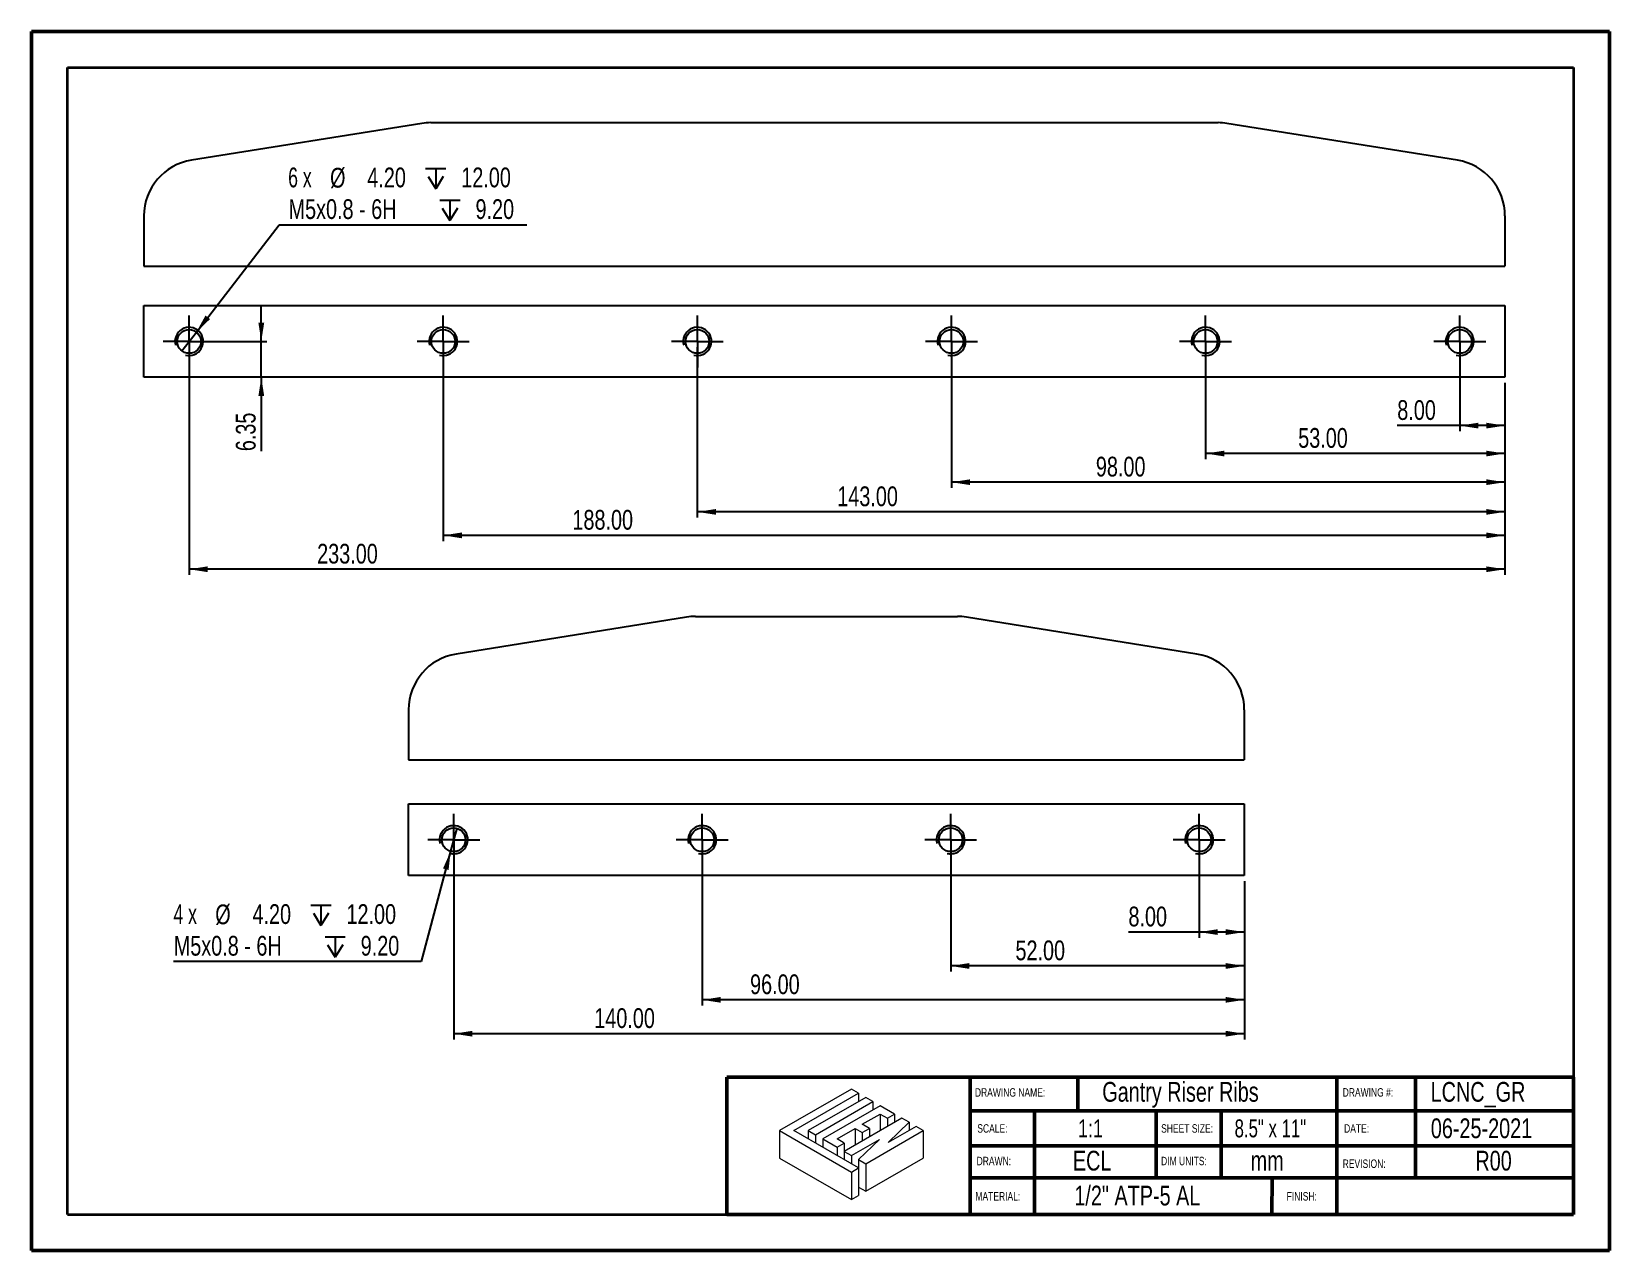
# Model space of a CAD drawing. Header units: millimetres. Extents: x 0 to 279, y 0 to 216.
import ezdxf

# ---------------------------------------------------------------- set-up
doc = ezdxf.new("R2010")
doc.units = ezdxf.units.MM
for name, color, linetype in [('DIM', 1, 'Continuous'), ('PAGE_BORDER', 7, 'Continuous'), ('TITLE_BLOCK_BORDER', 7, 'Continuous'), ('TITLE_BLOCK_TEXT', 8, 'Continuous')]:
    doc.layers.add(name, color=color, linetype=linetype)
doc.styles.add('SLDTEXTSTYLE0', font='TXT', dxfattribs={"width": 0.75})
doc.styles.add('SLDTEXTSTYLE1', font='TXT', dxfattribs={"width": 0.7})
doc.styles.add('SLDTEXTSTYLE2', font='TXT', dxfattribs={"width": 0.666667})
doc.dimstyles.new('SLDDIMSTYLE0', dxfattribs={"dimtxt": 3.5, "dimasz": 3.302, "dimexe": 0, "dimexo": 0.0625, "dimgap": 0.875, "dimtad": 1, "dimrnd": 1e-09, "dimzin": 4, "dimdsep": 46, "dimtxsty": 'SLDTEXTSTYLE0', "dimsah": 1, "dimcen": 0.09, "dimadec": 0, "dimazin": 1, "dimtfac": 1, "dimtofl": 0, "dimtmove": 0, "dimatfit": 3, "dimfxl": 0, "dimfrac": 2, "dimtolj": 1, "dimtzin": 12, "dimarcsym": 0})
doc.dimstyles.new('SLDDIMSTYLE1', dxfattribs={"dimtxt": 3.5, "dimasz": 3.302, "dimexe": 0, "dimexo": 0.0625, "dimgap": 0.875, "dimtad": 1, "dimrnd": 1e-09, "dimzin": 12, "dimdsep": 46, "dimtxsty": 'SLDTEXTSTYLE0', "dimsah": 1, "dimcen": 0.09, "dimadec": 0, "dimazin": 3, "dimtfac": 1, "dimtmove": 0, "dimatfit": 0, "dimfxl": 0, "dimfrac": 2, "dimtolj": 1, "dimtzin": 12, "dimarcsym": 0})
doc.dimstyles.new('SLDDIMSTYLE2', dxfattribs={"dimtxt": 3.5, "dimasz": 3.302, "dimexe": 0, "dimexo": 0.0625, "dimgap": 0.875, "dimtad": 0, "dimtih": 1, "dimtoh": 1, "dimrnd": 1e-09, "dimzin": 4, "dimdsep": 46, "dimtxsty": 'SLDTEXTSTYLE0', "dimblk1": 'NONE', "dimsah": 1, "dimcen": 0, "dimadec": 0, "dimazin": 1, "dimtfac": 1, "dimtmove": 0, "dimatfit": 3, "dimldrblk": 'NONE', "dimfxl": 0, "dimfrac": 2, "dimtolj": 1, "dimtzin": 12, "dimarcsym": 0})

# ---------------------------------------------------------------- blocks, each defined once
blk = doc.blocks.new('Lien3D Logo')
at = {"color": 7, "linetype": 'Continuous', "lineweight": 18}
for p, q in [((10.61, 16.33), (0, 10.21)), ((11.67, 15.71), (10.61, 16.33)), ((2.13, 10.21), (11.67, 15.71)), ((12.73, 15.1), (4.26, 10.21)), ((5.32, 9.59), (13.8, 14.49)), ((11.67, 15.71), (11.67, 14.49)), ((13.8, 14.49), (12.73, 15.1)), ((13.8, 14.49), (13.8, 13.26)), ((14.86, 13.87), (6.38, 8.98)), ((18.05, 12.03), (9.57, 7.13)), ((12.22, 11.12), (14.86, 12.64)), ((16.99, 12.64), (14.86, 13.87)), ((14.86, 12.64), (15.93, 12.03)), ((14.86, 12.64), (14.86, 10.19)), ((15.93, 12.03), (16.99, 12.64)), ((15.93, 12.03), (15.93, 10.8)), ((16.99, 12.64), (16.99, 11.42)), ((19.12, 11.42), (18.05, 12.03)), ((0, 10.21), (0, 6.12)), ((0, 10.21), (10.61, 4.08)), ((11.67, 4.7), (2.13, 10.21)), ((4.26, 10.21), (4.26, 8.98)), ((4.26, 10.21), (5.32, 9.59)), ((5.32, 9.59), (5.32, 8.36)), ((8.51, 8.98), (11.15, 10.5)), ((11.15, 10.5), (12.22, 9.89)), ((11.15, 10.5), (11.15, 8.05)), ((13.28, 10.5), (12.22, 11.12)), ((12.22, 9.89), (13.28, 10.5)), ((12.22, 9.89), (12.22, 8.66)), ((12.73, 5.31), (21.21, 10.21)), ((13.28, 10.5), (13.28, 9.28)), ((16.04, 8.45), (19.12, 11.42)), ((20.15, 10.82), (16.04, 8.45)), ((19.12, 11.42), (19.12, 10.22)), ((21.21, 10.21), (20.15, 10.82)), ((21.21, 10.21), (21.21, 6.12)), ((6.38, 8.98), (8.51, 7.75)), ((6.38, 8.98), (6.38, 7.75)), ((9.57, 8.36), (8.51, 8.98)), ((8.51, 7.75), (9.57, 8.36)), ((8.51, 7.75), (8.51, 6.52)), ((9.57, 8.36), (9.57, 7.13)), ((9.57, 7.13), (10.64, 6.52)), ((9.57, 7.13), (9.57, 5.91)), ((10.64, 6.52), (14.75, 8.89)), ((14.75, 8.89), (11.67, 5.93)), ((0, 6.12), (10.61, 0)), ((10.61, 4.08), (11.67, 4.7)), ((10.64, 6.52), (10.64, 5.29)), ((11.67, 5.93), (12.73, 5.31)), ((11.67, 5.93), (11.67, 4.7)), ((11.67, 4.7), (11.67, 0.61)), ((12.73, 1.23), (21.21, 6.12)), ((12.73, 5.31), (12.73, 1.23)), ((10.61, 4.08), (10.61, 0)), ((10.61, 0), (11.67, 0.61)), ((11.67, 1.84), (12.73, 1.23))]:
    blk.add_line(p, q, dxfattribs=at)
blk = doc.blocks.new('_D')
at = {"layer": 'DIM'}
for p, q in [((252.89, 160.01), (252.89, 145.1)), ((260.89, 153.66), (260.89, 145.1)), ((252.89, 146.1), (241.83, 146.1)), ((260.89, 146.1), (252.89, 146.1))]:
    blk.add_line(p, q, dxfattribs=at)
for points in [[(252.89, 146.1), (256.19, 145.59), (256.19, 146.61)], [(260.89, 146.1), (257.59, 146.61), (257.59, 145.59)]]:
    blk.add_solid(points, dxfattribs=at)
at = {"layer": 'DIM', "insert": (241.83, 150.61), "char_height": 3.5, "attachment_point": 1, "style": 'SLDTEXTSTYLE0'}
blk.add_mtext('8.00', dxfattribs=at)
blk = doc.blocks.new('_D_1')
at = {"layer": 'DIM'}
for p, q in [((207.89, 160.01), (207.89, 140.16)), ((260.89, 153.66), (260.89, 140.16)), ((260.89, 141.16), (207.89, 141.16))]:
    blk.add_line(p, q, dxfattribs=at)
for points in [[(207.89, 141.16), (211.19, 140.65), (211.19, 141.66)], [(260.89, 141.16), (257.59, 141.66), (257.59, 140.65)]]:
    blk.add_solid(points, dxfattribs=at)
at = {"layer": 'DIM', "insert": (224.29, 145.67), "char_height": 3.5, "attachment_point": 1, "style": 'SLDTEXTSTYLE0'}
blk.add_mtext('53.00', dxfattribs=at)
blk = doc.blocks.new('_D_2')
at = {"layer": 'DIM'}
for p, q in [((162.89, 160.01), (162.89, 135.08)), ((260.89, 153.66), (260.89, 135.08)), ((260.89, 136.08), (162.89, 136.08))]:
    blk.add_line(p, q, dxfattribs=at)
for points in [[(162.89, 136.08), (166.19, 135.57), (166.19, 136.59)], [(260.89, 136.08), (257.59, 136.59), (257.59, 135.57)]]:
    blk.add_solid(points, dxfattribs=at)
at = {"layer": 'DIM', "insert": (188.46, 140.59), "char_height": 3.5, "attachment_point": 1, "style": 'SLDTEXTSTYLE0'}
blk.add_mtext('98.00', dxfattribs=at)
blk = doc.blocks.new('_D_3')
at = {"layer": 'DIM'}
for p, q in [((117.89, 160.01), (117.89, 129.82)), ((260.89, 153.66), (260.89, 129.82)), ((260.89, 130.82), (117.89, 130.82))]:
    blk.add_line(p, q, dxfattribs=at)
for points in [[(117.89, 130.82), (121.19, 130.31), (121.19, 131.33)], [(260.89, 130.82), (257.59, 131.33), (257.59, 130.31)]]:
    blk.add_solid(points, dxfattribs=at)
at = {"layer": 'DIM', "insert": (142.67, 135.33), "char_height": 3.5, "attachment_point": 1, "style": 'SLDTEXTSTYLE0'}
blk.add_mtext('143.00', dxfattribs=at)
blk = doc.blocks.new('_D_4')
at = {"layer": 'DIM'}
for p, q in [((72.89, 160.01), (72.89, 125.66)), ((260.89, 153.66), (260.89, 125.66)), ((260.89, 126.66), (72.89, 126.66))]:
    blk.add_line(p, q, dxfattribs=at)
for points in [[(72.89, 126.66), (76.19, 126.15), (76.19, 127.17)], [(260.89, 126.66), (257.59, 127.17), (257.59, 126.15)]]:
    blk.add_solid(points, dxfattribs=at)
at = {"layer": 'DIM', "insert": (95.77, 131.17), "char_height": 3.5, "attachment_point": 1, "style": 'SLDTEXTSTYLE0'}
blk.add_mtext('188.00', dxfattribs=at)
blk = doc.blocks.new('_D_5')
at = {"layer": 'DIM'}
for p, q in [((27.89, 160.01), (27.89, 119.66)), ((260.89, 153.66), (260.89, 119.66)), ((260.89, 120.66), (27.89, 120.66))]:
    blk.add_line(p, q, dxfattribs=at)
for points in [[(27.89, 120.66), (31.19, 120.15), (31.19, 121.17)], [(260.89, 120.66), (257.59, 121.17), (257.59, 120.15)]]:
    blk.add_solid(points, dxfattribs=at)
at = {"layer": 'DIM', "insert": (50.57, 125.17), "char_height": 3.5, "attachment_point": 1, "style": 'SLDTEXTSTYLE0'}
blk.add_mtext('233.00', dxfattribs=at)
blk = doc.blocks.new('_D_6')
at = {"layer": 'DIM'}
for p, q in [((40.68, 161.01), (40.68, 167.36)), ((28.89, 161.01), (41.68, 161.01)), ((40.68, 154.66), (40.68, 161.01)), ((40.68, 154.66), (40.68, 141.57))]:
    blk.add_line(p, q, dxfattribs=at)
for points in [[(40.68, 161.01), (41.19, 164.31), (40.17, 164.31)], [(40.68, 154.66), (40.17, 151.36), (41.19, 151.36)]]:
    blk.add_solid(points, dxfattribs=at)
at = {"layer": 'DIM', "insert": (36.17, 141.57), "char_height": 3.5, "attachment_point": 1, "rotation": 90, "style": 'SLDTEXTSTYLE0'}
blk.add_mtext('6.35', dxfattribs=at)
blk = doc.blocks.new('SW_SYMBOL_HOLE_DEPTH')
at = {"layer": 'DIM', "color": 0}
for p, q in [((0, 875), (800, 875)), ((400, 875), (400, 75)), ((100, 555), (400, 75)), ((700, 555), (400, 75))]:
    blk.add_line(p, q, dxfattribs=at)
blk = doc.blocks.new('_D_7')
at = {"layer": 'DIM'}
for p, q in [((29.18, 162.67), (43.86, 181.64)), ((43.86, 181.64), (87.7, 181.64)), ((26.61, 159.35), (29.18, 162.67))]:
    blk.add_line(p, q, dxfattribs=at)
blk.add_solid([(29.18, 162.67), (31.6, 164.97), (30.8, 165.6)], dxfattribs=at)
at = {"layer": 'DIM', "xscale": 0.004470703125, "yscale": 0.004470703125, "zscale": 0.004470703125}
for p in [(69.77, 187.73), (72.29, 182.12)]:
    blk.add_blockref('SW_SYMBOL_HOLE_DEPTH', p, dxfattribs=at)
at = {"layer": 'DIM', "char_height": 3.5, "attachment_point": 1}
for s, insert, style in [('6 x', (45.44, 191.81), 'SLDTEXTSTYLE2'), ('%%c', (52.86, 191.76), 'SLDTEXTSTYLE0'), ('4.20', (59.45, 191.81), 'SLDTEXTSTYLE0'), ('12.00', (76.09, 191.81), 'SLDTEXTSTYLE0'), ('M5x0.8 - 6H', (45.51, 186.2), 'SLDTEXTSTYLE0'), ('9.20', (78.61, 186.2), 'SLDTEXTSTYLE0')]:
    blk.add_mtext(s, dxfattribs=dict(at, insert=insert, style=style))
blk = doc.blocks.new('_NONE')
blk = doc.blocks.new('SW_CENTERMARKSYMBOL_0')
at = {"layer": 'DIM', "color": 0}
for p, q in [((0, 2.5), (0, 4.6)), ((-2.5, 0), (-4.6, 0)), ((0, 0), (-2.5, 0)), ((0, 0), (0, 2.5)), ((0, 0), (0, -2.5)), ((0, 0), (2.5, 0)), ((2.5, 0), (4.6, 0)), ((0, -2.5), (0, -4.6))]:
    blk.add_line(p, q, dxfattribs=at)
blk = doc.blocks.new('SW_CENTERMARKSYMBOL_1')
at = {"layer": 'DIM', "color": 0}
for p, q in [((0, 2.5), (0, 4.6)), ((-2.5, 0), (-4.6, 0)), ((0, 0), (-2.5, 0)), ((0, 0), (0, 2.5)), ((0, 0), (0, -2.5)), ((0, 0), (2.5, 0)), ((2.5, 0), (4.6, 0)), ((0, -2.5), (0, -4.6))]:
    blk.add_line(p, q, dxfattribs=at)
blk = doc.blocks.new('SW_CENTERMARKSYMBOL_2')
at = {"layer": 'DIM', "color": 0}
for p, q in [((0, 2.5), (0, 4.6)), ((-2.5, 0), (-4.6, 0)), ((0, 0), (-2.5, 0)), ((0, 0), (0, 2.5)), ((0, 0), (0, -2.5)), ((0, 0), (2.5, 0)), ((2.5, 0), (4.6, 0)), ((0, -2.5), (0, -4.6))]:
    blk.add_line(p, q, dxfattribs=at)
blk = doc.blocks.new('SW_CENTERMARKSYMBOL_3')
at = {"layer": 'DIM', "color": 0}
for p, q in [((0, 2.5), (0, 4.6)), ((-2.5, 0), (-4.6, 0)), ((0, 0), (-2.5, 0)), ((0, 0), (0, 2.5)), ((0, 0), (0, -2.5)), ((0, 0), (2.5, 0)), ((2.5, 0), (4.6, 0)), ((0, -2.5), (0, -4.6))]:
    blk.add_line(p, q, dxfattribs=at)
blk = doc.blocks.new('SW_CENTERMARKSYMBOL_4')
at = {"layer": 'DIM', "color": 0}
for p, q in [((0, 2.5), (0, 4.6)), ((-2.5, 0), (-4.6, 0)), ((0, 0), (-2.5, 0)), ((0, 0), (0, 2.5)), ((0, 0), (0, -2.5)), ((0, 0), (2.5, 0)), ((2.5, 0), (4.6, 0)), ((0, -2.5), (0, -4.6))]:
    blk.add_line(p, q, dxfattribs=at)
blk = doc.blocks.new('SW_CENTERMARKSYMBOL_5')
at = {"layer": 'DIM', "color": 0}
for p, q in [((0, 2.5), (0, 4.6)), ((-2.5, 0), (-4.6, 0)), ((0, 0), (-2.5, 0)), ((0, 0), (0, 2.5)), ((0, 0), (0, -2.5)), ((0, 0), (2.5, 0)), ((2.5, 0), (4.6, 0)), ((0, -2.5), (0, -4.6))]:
    blk.add_line(p, q, dxfattribs=at)
blk = doc.blocks.new('_D_8')
at = {"layer": 'DIM'}
for p, q in [((206.75, 71.74), (206.75, 55.39)), ((214.75, 65.39), (214.75, 55.39)), ((206.75, 56.39), (194.23, 56.39)), ((214.75, 56.39), (206.75, 56.39))]:
    blk.add_line(p, q, dxfattribs=at)
for points in [[(206.75, 56.39), (210.05, 55.88), (210.05, 56.9)], [(214.75, 56.39), (211.45, 56.9), (211.45, 55.88)]]:
    blk.add_solid(points, dxfattribs=at)
at = {"layer": 'DIM', "insert": (194.23, 60.9), "char_height": 3.5, "attachment_point": 1, "style": 'SLDTEXTSTYLE0'}
blk.add_mtext('8.00', dxfattribs=at)
blk = doc.blocks.new('_D_9')
at = {"layer": 'DIM'}
for p, q in [((162.75, 71.74), (162.75, 49.39)), ((214.75, 65.39), (214.75, 49.39)), ((214.75, 50.39), (162.75, 50.39))]:
    blk.add_line(p, q, dxfattribs=at)
for points in [[(162.75, 50.39), (166.05, 49.88), (166.05, 50.9)], [(214.75, 50.39), (211.45, 50.9), (211.45, 49.88)]]:
    blk.add_solid(points, dxfattribs=at)
at = {"layer": 'DIM', "insert": (174.22, 54.9), "char_height": 3.5, "attachment_point": 1, "style": 'SLDTEXTSTYLE0'}
blk.add_mtext('52.00', dxfattribs=at)
blk = doc.blocks.new('_D_10')
at = {"layer": 'DIM'}
for p, q in [((118.75, 71.74), (118.75, 43.39)), ((214.75, 65.39), (214.75, 43.39)), ((214.75, 44.39), (118.75, 44.39))]:
    blk.add_line(p, q, dxfattribs=at)
for points in [[(118.75, 44.39), (122.05, 43.88), (122.05, 44.9)], [(214.75, 44.39), (211.45, 44.9), (211.45, 43.88)]]:
    blk.add_solid(points, dxfattribs=at)
at = {"layer": 'DIM', "insert": (127.23, 48.9), "char_height": 3.5, "attachment_point": 1, "style": 'SLDTEXTSTYLE0'}
blk.add_mtext('96.00', dxfattribs=at)
blk = doc.blocks.new('_D_11')
at = {"layer": 'DIM'}
for p, q in [((74.75, 71.74), (74.75, 37.39)), ((214.75, 65.39), (214.75, 37.39)), ((214.75, 38.39), (74.75, 38.39))]:
    blk.add_line(p, q, dxfattribs=at)
for points in [[(74.75, 38.39), (78.05, 37.88), (78.05, 38.9)], [(214.75, 38.39), (211.45, 38.9), (211.45, 37.88)]]:
    blk.add_solid(points, dxfattribs=at)
at = {"layer": 'DIM', "insert": (99.64, 42.9), "char_height": 3.5, "attachment_point": 1, "style": 'SLDTEXTSTYLE0'}
blk.add_mtext('140.00', dxfattribs=at)
blk = doc.blocks.new('_D_12')
at = {"layer": 'DIM'}
for p, q in [((75.29, 74.77), (74.21, 70.71)), ((74.21, 70.71), (68.97, 51.16)), ((68.97, 51.16), (25.12, 51.16))]:
    blk.add_line(p, q, dxfattribs=at)
blk.add_solid([(74.21, 70.71), (72.86, 67.65), (73.84, 67.39)], dxfattribs=at)
at = {"layer": 'DIM', "xscale": 0.004470703125, "yscale": 0.004470703125, "zscale": 0.004470703125}
for p in [(49.45, 57.25), (51.97, 51.64)]:
    blk.add_blockref('SW_SYMBOL_HOLE_DEPTH', p, dxfattribs=at)
at = {"layer": 'DIM', "char_height": 3.5, "attachment_point": 1}
for s, insert, style in [('4 x', (25.12, 61.33), 'SLDTEXTSTYLE2'), ('%%c', (32.53, 61.28), 'SLDTEXTSTYLE0'), ('4.20', (39.12, 61.33), 'SLDTEXTSTYLE0'), ('12.00', (55.76, 61.33), 'SLDTEXTSTYLE0'), ('M5x0.8 - 6H', (25.18, 55.72), 'SLDTEXTSTYLE0'), ('9.20', (58.28, 55.72), 'SLDTEXTSTYLE0')]:
    blk.add_mtext(s, dxfattribs=dict(at, insert=insert, style=style))
blk = doc.blocks.new('SW_CENTERMARKSYMBOL_6')
at = {"layer": 'DIM', "color": 0}
for p, q in [((0, 2.5), (0, 4.6)), ((-2.5, 0), (-4.6, 0)), ((0, 0), (-2.5, 0)), ((0, 0), (0, 2.5)), ((0, 0), (0, -2.5)), ((0, 0), (2.5, 0)), ((2.5, 0), (4.6, 0)), ((0, -2.5), (0, -4.6))]:
    blk.add_line(p, q, dxfattribs=at)
blk = doc.blocks.new('SW_CENTERMARKSYMBOL_7')
at = {"layer": 'DIM', "color": 0}
for p, q in [((0, 2.5), (0, 4.6)), ((-2.5, 0), (-4.6, 0)), ((0, 0), (-2.5, 0)), ((0, 0), (0, 2.5)), ((0, 0), (0, -2.5)), ((0, 0), (2.5, 0)), ((2.5, 0), (4.6, 0)), ((0, -2.5), (0, -4.6))]:
    blk.add_line(p, q, dxfattribs=at)
blk = doc.blocks.new('SW_CENTERMARKSYMBOL_8')
at = {"layer": 'DIM', "color": 0}
for p, q in [((0, 2.5), (0, 4.6)), ((-2.5, 0), (-4.6, 0)), ((0, 0), (-2.5, 0)), ((0, 0), (0, 2.5)), ((0, 0), (0, -2.5)), ((0, 0), (2.5, 0)), ((2.5, 0), (4.6, 0)), ((0, -2.5), (0, -4.6))]:
    blk.add_line(p, q, dxfattribs=at)
blk = doc.blocks.new('SW_CENTERMARKSYMBOL_9')
at = {"layer": 'DIM', "color": 0}
for p, q in [((0, 2.5), (0, 4.6)), ((-2.5, 0), (-4.6, 0)), ((0, 0), (-2.5, 0)), ((0, 0), (0, 2.5)), ((0, 0), (0, -2.5)), ((0, 0), (2.5, 0)), ((2.5, 0), (4.6, 0)), ((0, -2.5), (0, -4.6))]:
    blk.add_line(p, q, dxfattribs=at)

msp = doc.modelspace()

# ---------------------------------------------------------------- linework, layer by layer
at = {"color": 7, "linetype": 'Continuous', "lineweight": 50}
for p, q in [((0, 0), (0, 215.9)), ((0, 215.9), (279.4, 215.9)), ((279.4, 0), (279.4, 215.9)), ((0, 0), (279.4, 0))]:
    msp.add_line(p, q, dxfattribs=at)
at = {"color": 7, "linetype": 'Continuous', "lineweight": 25}
for p, q in [((69.108, 199.642), (28.313, 193.115)), ((70.688, 199.767), (210.098, 199.767)), ((252.473, 193.115), (211.678, 199.642)), ((19.893, 183.24), (19.893, 174.367)), ((260.893, 183.24), (260.893, 174.367)), ((19.893, 174.367), (260.893, 174.367)), ((19.893, 154.662), (19.893, 167.362)), ((19.893, 167.362), (260.893, 167.362)), ((260.893, 167.362), (260.893, 154.662)), ((260.893, 154.662), (19.893, 154.662)), ((115.964, 112.168), (75.169, 105.641)), ((117.544, 112.294), (163.954, 112.294)), ((206.329, 105.641), (165.534, 112.168)), ((66.749, 95.767), (66.749, 86.894)), ((214.749, 95.767), (214.749, 86.894)), ((66.749, 86.894), (214.749, 86.894)), ((66.749, 66.391), (66.749, 79.091)), ((66.749, 79.091), (214.749, 79.091)), ((214.749, 79.091), (214.749, 66.391)), ((214.749, 66.391), (66.749, 66.391))]:
    msp.add_line(p, q, dxfattribs=at)
for centre in [(27.893, 161.012), (72.893, 161.012), (117.893, 161.012), (162.893, 161.012), (207.893, 161.012), (252.893, 161.012), (74.749, 72.741), (118.749, 72.741), (162.749, 72.741), (206.749, 72.741)]:
    msp.add_circle(centre, 2.1, dxfattribs=at)
for centre, start, end in [((70.688, 189.767), 90, 99.09028), ((210.098, 189.767), 80.90972, 90), ((29.893, 183.24), 99.09028, 180), ((250.893, 183.24), 0, 80.90972), ((117.544, 102.294), 90, 99.09028), ((163.954, 102.294), 80.90972, 90), ((76.749, 95.767), 99.09028, 180), ((204.749, 95.767), 360, 80.90972)]:
    msp.add_arc(centre, 10, start, end, dxfattribs=at)
at = {"layer": 'DIM'}
for centre in [(27.893, 161.012), (72.893, 161.012), (117.893, 161.012), (162.893, 161.012), (207.893, 161.012), (252.893, 161.012), (74.749, 72.741), (118.749, 72.741), (162.749, 72.741), (206.749, 72.741)]:
    msp.add_arc(centre, 2.5, 255, 195, dxfattribs=at)
at = {"layer": 'PAGE_BORDER', "lineweight": 35}
for p, q in [((6.35, 209.55), (273.05, 209.55)), ((6.35, 6.35), (6.35, 209.55)), ((273.05, 209.55), (273.05, 6.35)), ((6.35, 6.35), (273.05, 6.35))]:
    msp.add_line(p, q, dxfattribs=at)
at = {"layer": 'TITLE_BLOCK_BORDER', "lineweight": 50}
for p, q in [((123.087, 30.708), (123.087, 6.35)), ((166.18, 30.708), (123.087, 30.708)), ((166.18, 30.708), (166.18, 6.35)), ((273.05, 30.708), (166.18, 30.708)), ((185.238, 30.708), (185.238, 24.778)), ((231.126, 30.708), (231.126, 6.35)), ((245.03, 30.708), (245.03, 12.839)), ((273.05, 30.708), (273.05, 6.35)), ((273.05, 24.733), (166.18, 24.733)), ((177.606, 24.733), (177.606, 6.35)), ((199.16, 24.733), (199.16, 12.839)), ((210.638, 24.733), (210.638, 12.839)), ((273.05, 18.518), (166.18, 18.518)), ((166.36, 12.839), (273.05, 12.839)), ((219.705, 12.839), (219.615, 6.35)), ((166.18, 6.35), (123.087, 6.35)), ((166.18, 6.35), (273.05, 6.35))]:
    msp.add_line(p, q, dxfattribs=at)

# ---------------------------------------------------------------- block references
at = {"layer": 'DIM'}
for name, p in [('SW_CENTERMARKSYMBOL_5', (27.893, 161.012)), ('SW_CENTERMARKSYMBOL_4', (72.893, 161.012)), ('SW_CENTERMARKSYMBOL_3', (117.893, 161.012)), ('SW_CENTERMARKSYMBOL_2', (162.893, 161.012)), ('SW_CENTERMARKSYMBOL_1', (207.893, 161.012)), ('SW_CENTERMARKSYMBOL_0', (252.893, 161.012)), ('SW_CENTERMARKSYMBOL_9', (74.749, 72.741)), ('SW_CENTERMARKSYMBOL_8', (118.749, 72.741)), ('SW_CENTERMARKSYMBOL_7', (162.749, 72.741)), ('SW_CENTERMARKSYMBOL_6', (206.749, 72.741))]:
    msp.add_blockref(name, p, dxfattribs=at)
at = {"layer": 'TITLE_BLOCK_BORDER', "xscale": 1.2, "yscale": 1.2, "zscale": 1.2}
msp.add_blockref('Lien3D Logo', (132.432, 8.997), dxfattribs=at)

# ---------------------------------------------------------------- texts
at = {"layer": 'TITLE_BLOCK_TEXT', "attachment_point": 1}
for s, insert, char_height, style in [('DRAWING NAME:', (167.042, 28.741), 1.5, 'SLDTEXTSTYLE0'), ('Gantry Riser Ribs', (189.594, 29.842), 3.5, 'SLDTEXTSTYLE0'), ('DRAWING #:', (232.164, 28.746), 1.5, 'SLDTEXTSTYLE0'), ('LCNC_GR', (247.736, 29.842), 3.5, 'SLDTEXTSTYLE0'), ('SCALE:', (167.467, 22.361), 1.5, 'SLDTEXTSTYLE0'), ('1:1', (185.3, 23.213), 3.175, 'SLDTEXTSTYLE0'), ('SHEET SIZE:', (200.013, 22.361), 1.5, 'SLDTEXTSTYLE0'), ('8.5" x 11"', (213.024, 23.213), 3.175, 'SLDTEXTSTYLE1'), ('DATE:', (232.417, 22.361), 1.5, 'SLDTEXTSTYLE0'), ('06-25-2021', (247.769, 23.391), 3.5, 'SLDTEXTSTYLE0'), ('ECL', (184.387, 17.655), 3.5, 'SLDTEXTSTYLE0'), ('mm', (215.868, 17.655), 3.5, 'SLDTEXTSTYLE0'), ('R00', (255.661, 17.655), 3.5, 'SLDTEXTSTYLE0'), ('DRAWN:', (167.344, 16.591), 1.5, 'SLDTEXTSTYLE0'), ('DIM UNITS:', (200.008, 16.591), 1.5, 'SLDTEXTSTYLE0'), ('REVISION:', (232.164, 16.111), 1.5, 'SLDTEXTSTYLE0'), ('1/2" ATP-5 AL', (184.648, 11.47), 3.5, 'SLDTEXTSTYLE0'), ('MATERIAL:', (167.131, 10.342), 1.5, 'SLDTEXTSTYLE0'), ('FINISH:', (222.245, 10.342), 1.5, 'SLDTEXTSTYLE0')]:
    msp.add_mtext(s, dxfattribs=dict(at, insert=insert, char_height=char_height, style=style))

# ---------------------------------------------------------------- dimensions: what is measured, and where the dimension line sits
at = {"layer": 'DIM'}
for p1, p2, text, picture, middle in [((26.607, 159.352), (29.178, 162.673), '6 x <> {\\fGDT;x} 12.00\\PM5x0.8 - 6H {\\fGDT;x} 9.20\\P', '_D_7', (66.574, 187.248)), ((75.292, 74.769), (74.205, 70.712), '4 x <> {\\fGDT;x} 12.00\\PM5x0.8 - 6H {\\fGDT;x} 9.20\\P', '_D_12', (46.248, 56.767))]:
    dim = msp.add_diameter_dim_2p(p1=p1, p2=p2, text=text, dimstyle='SLDDIMSTYLE2', dxfattribs=at)
    dim.commit()
    dim.dimension.update_dxf_attribs({"geometry": picture, "text_midpoint": middle, "dimtype": 163})
for base, p1, p2, angle, dimstyle, picture, middle in [((40.682, 161.012), (19.893, 154.662), (27.893, 161.012), 90, 'SLDDIMSTYLE1', '_D_6', (40.682, 146.099)), ((74.749, 38.391), (214.749, 66.391), (74.749, 72.741), 0, 'SLDDIMSTYLE0', '_D_11', (106.755, 38.391)), ((118.749, 44.391), (214.749, 66.391), (118.749, 72.741), 0, 'SLDDIMSTYLE0', '_D_10', (133.048, 44.391)), ((162.749, 50.391), (214.749, 66.391), (162.749, 72.741), 0, 'SLDDIMSTYLE0', '_D_9', (180.041, 50.391)), ((206.749, 56.391), (214.749, 66.391), (206.749, 72.741), 0, 'SLDDIMSTYLE0', '_D_8', (198.756, 56.391))]:
    dim = msp.add_linear_dim(base=base, p1=p1, p2=p2, angle=angle, dimstyle=dimstyle, dxfattribs=at)
    dim.commit()
    dim.dimension.update_dxf_attribs({"geometry": picture, "text_midpoint": middle, "dimtype": 160})
for base, p2, picture, middle in [((27.893, 120.662), (27.893, 161.012), '_D_5', (57.685, 120.662)), ((72.893, 126.662), (72.893, 161.012), '_D_4', (102.887, 126.662)), ((117.893, 130.818), (117.893, 161.012), '_D_3', (149.785, 130.818)), ((162.893, 136.079), (162.893, 161.012), '_D_2', (194.283, 136.079)), ((207.893, 141.156), (207.893, 161.012), '_D_1', (230.105, 141.156)), ((252.893, 146.099), (252.893, 161.012), '_D', (246.353, 146.099))]:
    dim = msp.add_linear_dim(base=base, p1=(260.893, 154.662), p2=p2, dimstyle='SLDDIMSTYLE0', dxfattribs=at)
    dim.commit()
    dim.dimension.update_dxf_attribs({"geometry": picture, "text_midpoint": middle, "dimtype": 160})

doc.saveas('drawing.dxf')
